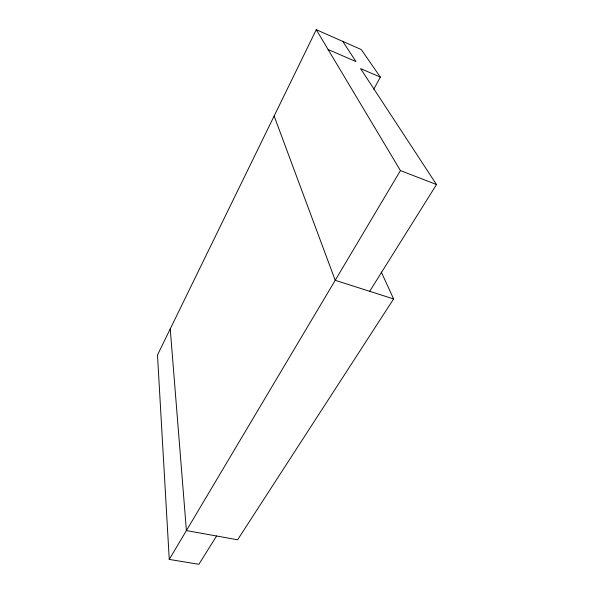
<?xml version="1.0" encoding="UTF-8"?>
<svg xmlns="http://www.w3.org/2000/svg" width="594" height="594" viewBox="0 0 594 594"><rect width="100%" height="100%" fill="white"/><g stroke="black" fill="none" stroke-linecap="round" stroke-linejoin="round"><path stroke-width="0.89" d="M373.745 89.234L380.353 77.116L361.249 49.54L316.26 29.7L157.492 355.012L169.253 559.422L198.864 564.3L216.572 535.996M169.253 559.422L400.445 170.589L316.26 29.7M369.691 291.305L436.508 184.541L360.565 68.585L380.353 77.116M381.274 272.007L393.599 298.931L237.607 539.775L186.405 530.576L170.233 328.92M393.599 298.931L335.209 280.309L274.131 116.016M400.445 170.589L436.508 184.541M328.081 49.488L355.984 61.59L342.753 41.38"/></g></svg>
